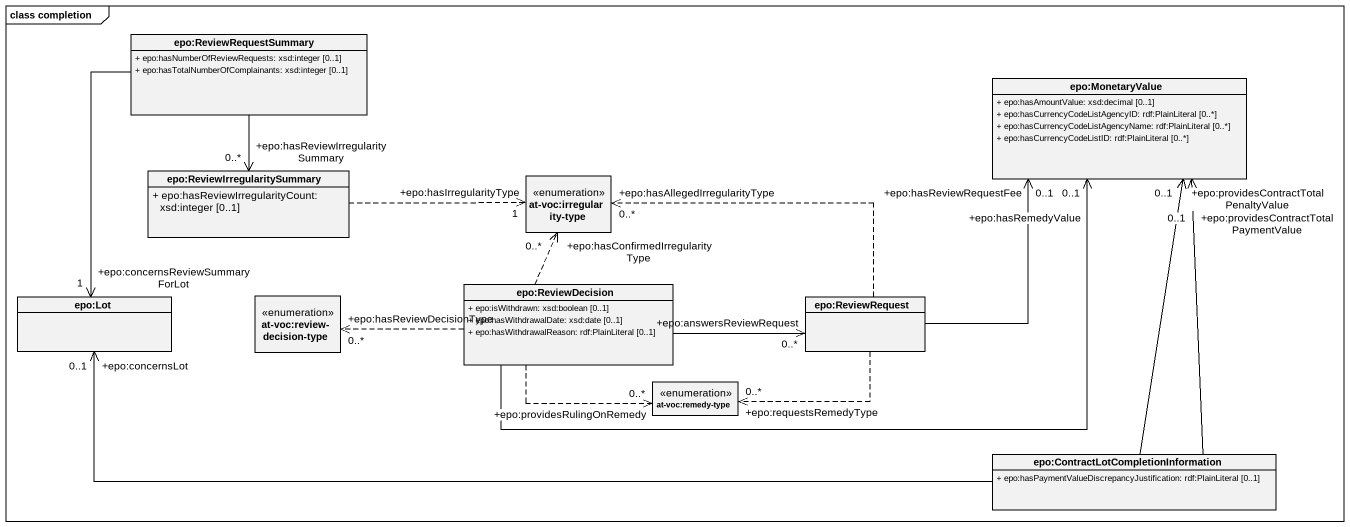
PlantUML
@startuml
mainframe class completion
hide circle
hide empty members
skinparam classAttributeIconSize 0
class "epo:ReviewRequestSummary" as epo_ReviewRequestSummary {
  + epo:hasNumberOfReviewRequests: xsd:integer [0..1]
  + epo:hasTotalNumberOfComplainants: xsd:integer [0..1]
}
class "epo:MonetaryValue" as epo_MonetaryValue {
  + epo:hasAmountValue: xsd:decimal [0..1]
  + epo:hasCurrencyCodeListAgencyID: rdf:PlainLiteral [0..*]
  + epo:hasCurrencyCodeListAgencyName: rdf:PlainLiteral [0..*]
  + epo:hasCurrencyCodeListID: rdf:PlainLiteral [0..*]
}
class "epo:ReviewIrregularitySummary" as epo_ReviewIrregularitySummar {
  + epo:hasReviewIrregularityCount: xsd:integer [0..1]
}
enum "at-voc:irregularity-type" as at_voc_irregularity_type
class "epo:Lot" as epo_Lot
enum "at-voc:review-decision-type" as at_voc_review_decision_type
class "epo:ReviewDecision" as epo_ReviewDecision {
  + epo:isWithdrawn: xsd:boolean [0..1]
  + epo:hasWithdrawalDate: xsd:date [0..1]
  + epo:hasWithdrawalReason: rdf:PlainLiteral [0..1]
}
class "epo:ReviewRequest" as epo_ReviewRequest
enum "at-voc:remedy-type" as at_voc_remedy_type
class "epo:ContractLotCompletionInformation" as epo_ContractLotCompletionInf {
  + epo:hasPaymentValueDiscrepancyJustification: rdf:PlainLiteral [0..1]
}
epo_ReviewRequestSummary --> "+epo:hasReviewIrregularitySummary\n0..*" epo_ReviewIrregularitySummar
epo_ReviewRequestSummary --> "+epo:concernsReviewSummaryForLot\n1" epo_Lot
epo_ReviewIrregularitySummar .right.> "+epo:hasIrregularityType\n1" at_voc_irregularity_type
epo_ReviewDecision -right-> "+epo:hasRemedyValue\n0..1" epo_MonetaryValue
epo_ReviewDecision .up.> "+epo:hasConfirmedIrregularityType\n0..*" at_voc_irregularity_type
epo_ReviewDecision .left.> "+epo:hasReviewDecisionType\n0..*" at_voc_review_decision_type
epo_ReviewDecision -right-> "+epo:answersReviewRequest\n0..*" epo_ReviewRequest
epo_ReviewDecision .right.> "+epo:providesRulingOnRemedy\n0..*" at_voc_remedy_type
epo_ReviewRequest -up-> "+epo:hasReviewRequestFee\n0..1" epo_MonetaryValue
epo_ReviewRequest .left.> "+epo:hasAllegedIrregularityType\n0..*" at_voc_irregularity_type
epo_ReviewRequest .left.> "+epo:requestsRemedyType\n0..*" at_voc_remedy_type
epo_ContractLotCompletionInf -up-> "+epo:providesContractTotalPenaltyValue\n0..1" epo_MonetaryValue
epo_ContractLotCompletionInf -up-> "+epo:providesContractTotalPaymentValue\n0..1" epo_MonetaryValue
epo_ContractLotCompletionInf -left-> "+epo:concernsLot\n0..1" epo_Lot
@enduml
